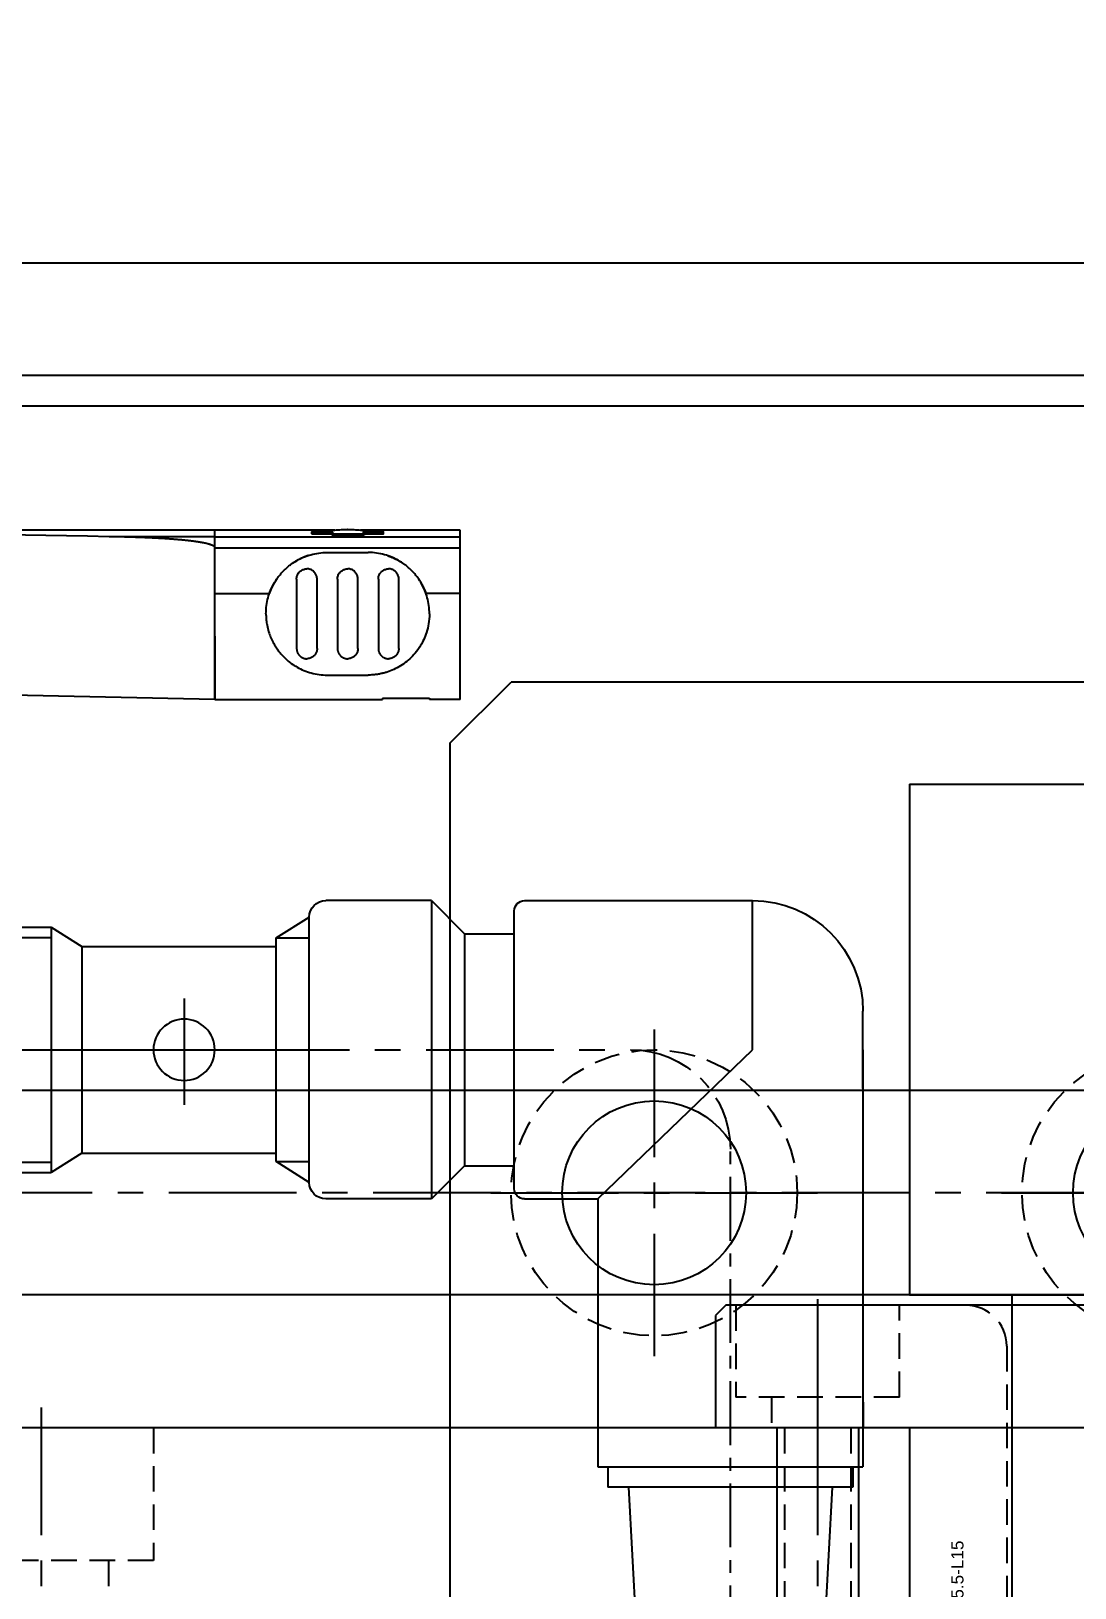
# Model space of a CAD drawing. Header units: inches. Extents: x 0 to 77285, y -118 to 40065.
# Drawn here: x 26081.5 to 26132.6, y 2639.5 to 2715.7 of the extents above; entities that cross this region are included whole.
import ezdxf

# ---------------------------------------------------------------- set-up
doc = ezdxf.new("R2010")
doc.units = ezdxf.units.IN
doc.header["$LTSCALE"] = 5
doc.header["$MEASUREMENT"] = 0
for name, pattern in [('C3', [14.5, 12, -1, 0.5, -1]), ('CENTER', [2, 1.25, -0.25, 0.25, -0.25]), ('HIDDEN', [0.375, 0.25, -0.125])]:
    doc.linetypes.add(name, pattern=pattern)
for name, color, linetype in [('11', 1, 'CENTER'), ('22', 2, 'HIDDEN'), ('44', 4, 'Continuous'), ('55', 5, 'Continuous'), ('77', 40, 'HIDDEN'), ('99', 181, 'Continuous'), ('A', 8, 'Continuous'), ('B', 123, 'Continuous'), ('BOM-T', 4, 'Continuous'), ('T', 3, 'Continuous'), ('Y', 60, 'Continuous')]:
    doc.layers.add(name, color=color, linetype=linetype)
doc.styles.add('SCI', font='')
doc.styles.get("Standard").update_dxf_attribs({"font": 'arial.ttf'})
doc.styles.get('SCI').set_extended_font_data('Gulim')
doc.dimstyles.new('SCH', dxfattribs={"dimtxt": 2.5, "dimasz": 2, "dimexe": 1.25, "dimexo": 0.625, "dimtad": 1, "dimdec": 8, "dimtxsty": 'SCI', "dimcen": 2.5, "dimclrd": 4, "dimclre": 4, "dimclrt": 7, "dimadec": 8, "dimazin": 2, "dimtfac": 1, "dimtdec": 8, "dimtmove": 0, "dimatfit": 3, "dimfxl": 1, "dimarcsym": 0})

# ---------------------------------------------------------------- blocks, each defined once
blk = doc.blocks.new('A$Ce3b21f13')
for p, q in [((2390, -1.5), (60, -1.5)), ((2390, -8.5), (60, -8.5)), ((2390, -42), (60, -42)), ((2390, -52), (60, -52))]:
    blk.add_line(p, q)
at = {"layer": '11'}
blk.add_line((2390, -47), (60, -47), dxfattribs=at)
at = {"layer": 'B'}
blk.add_line((2390, -7), (60, -7), dxfattribs=at)
blk = doc.blocks.new('ABC-20231201.102348')
for p, q in [((-52.656, 7.3), (-63.81, 7.3)), ((-63.81, 0), (-63.81, 7.3)), ((-48.1, 7.3), (-49.722, 5.678)), ((-48.1, 7.3), (-42.933, 7.3)), ((-48.1, 7.3), (-48.1, -7.3)), ((-52.156, -6.8), (-52.156, 6.8)), ((-42.122, -6.489), (-42.122, 6.489)), ((-40.5, 5.475), (-42.122, 6.489)), ((-49.722, 5.678), (-52.156, 5.678)), ((-49.722, 5.678), (-49.722, -5.678)), ((-40.5, 5.475), (-42.122, 5.475)), ((-40.5, -5.475), (-40.5, 5.475)), ((-29.5, 6), (-31, 5.062)), ((-0.5, 6), (-29.5, 6)), ((-29.5, 6), (-29.5, -6)), ((0, 5.5), (-29.5, 5.5)), ((-31, 5.062), (-40.5, 5.062)), ((-40.5, -5.062), (-40.5, 5.062)), ((-40.5, -4.948), (-40.5, 4.948)), ((-40.5, -4.575), (-40.5, 4.575)), ((-31, 5.062), (-31, -5.062)), ((-31, 4.575), (-31, -4.575)), ((-36, 2.509), (-36, -2.695)), ((-69.217, -1.893), (-69.217, 1.893)), ((-69.217, 0), (-69.217, -20.411)), ((-56.239, -7.3), (-63.81, 0)), ((-31, -5.062), (-40.5, -5.062)), ((-31, -5.062), (-29.5, -6)), ((-49.722, -5.678), (-52.156, -5.678)), ((-49.722, -5.678), (-48.1, -7.3)), ((-42.122, -6.489), (-40.5, -5.475)), ((-40.5, -5.475), (-42.122, -5.475)), ((0, -5.5), (-29.5, -5.5)), ((-0.5, -6), (-29.5, -6)), ((-56.239, -7.3), (-56.239, -20.411)), ((-52.656, -7.3), (-56.239, -7.3)), ((-48.1, -7.3), (-42.933, -7.3)), ((-56.239, -20.411), (-69.217, -20.411)), ((-68.717, -20.411), (-68.717, -21.411)), ((-56.739, -20.411), (-56.739, -21.411)), ((-68.717, -21.411), (-56.739, -21.411)), ((-67.717, -21.411), (-67.242, -30.011)), ((-57.739, -21.411), (-58.215, -30.011))]:
    blk.add_line(p, q)
blk.add_circle((-36, 0), 1.5)
for centre, radius, start, end in [((-63.81, 1.893), 5.407, 90, 180), ((-52.656, 6.8), 0.5, 0, 90), ((-42.933, 6.489), 0.811, 0, 90), ((-52.656, -6.8), 0.5, 270, 0), ((-42.933, -6.489), 0.811, 270, 0)]:
    blk.add_arc(centre, radius, start, end)
at = {"layer": '11'}
blk.add_line((2.162, 0), (-57.861, 0), dxfattribs=at)
at = {"layer": '11', "ltscale": 0.5}
blk.add_line((-62.728, -49.349), (-62.728, -4.867), dxfattribs=at)
blk.add_arc((-57.861, -4.867), 4.867, 90, 180, dxfattribs=at)
blk = doc.blocks.new('ABC-20240304.163016')
at = {"layer": '11', "linetype": 'C3'}
blk.add_line((-34.516, 52, 0.004), (-79.9, 52, 0.004), dxfattribs=at)
blk = doc.blocks.new('A$C020d22f2')
at = {"layer": 'A', "linetype": 'Continuous', "xscale": -1}
for name, p in [('ABC-20240304.163016', (-10, 15, -0.004)), ('ABC-20231201.102348', (26, 67, -2129.453))]:
    blk.add_blockref(name, p, dxfattribs=at)
blk = doc.blocks.new('A$C76fe3149')
for p, q in [((-85.504, -4.361), (-85.504, 3.939)), ((-81.654, 3.839), (-81.654, 3.738)), ((-81.654, 3.839), (-80.854, 3.839)), ((-80.854, 3.839), (-80.854, 3.738)), ((-80.754, 3.825), (-80.754, 3.652)), ((-79.254, 3.825), (-79.254, 3.652)), ((-79.154, 3.839), (-79.154, 3.738)), ((-79.154, 3.839), (-78.354, 3.839)), ((-78.354, 3.839), (-78.354, 3.738)), ((-73.504, 0.839), (-73.504, 3.942)), ((-52.004, 3.942), (-73.504, 3.942)), ((-73.504, 3.609), (-85.504, 3.609)), ((-73.504, 3.064), (-85.504, 3.064)), ((-80.654, 3.737), (-80.654, 3.636)), ((-80.654, 3.737), (-79.354, 3.737)), ((-79.354, 3.737), (-79.354, 3.636)), ((-73.504, 3.612), (-68.336, 3.612)), ((-82.295, 2.547), (-82.296, 2.547)), ((-79.004, 2.839), (-81.004, 2.839)), ((-77.712, 2.547), (-77.713, 2.547)), ((-82.504, -1.861), (-82.504, 1.539)), ((-81.504, 1.539), (-81.504, -1.861)), ((-80.504, -1.861), (-80.504, 1.539)), ((-79.504, 1.539), (-79.504, -1.861)), ((-78.504, -1.861), (-78.504, 1.539)), ((-77.504, 1.539), (-77.504, -1.861)), ((-85.504, 0.839), (-83.833, 0.839)), ((-83.833, 0.839), (-83.833, 0.839)), ((-73.504, 0.839), (-76.176, 0.839)), ((-76.176, 0.839), (-76.176, 0.839)), ((-73.504, -4.361), (-73.504, 0.839)), ((-73.504, -1.262), (-73.504, -4.361)), ((-79.004, -3.161), (-81.004, -3.161)), ((-85.504, -4.361), (-84.004, -4.361)), ((-84.004, -4.293), (-84.004, -4.361)), ((-81.704, -4.293), (-81.704, -4.361)), ((-73.504, -4.361), (-81.704, -4.361)), ((-73.504, -4.361), (-52.004, -3.898))]:
    blk.add_line(p, q)
for points in [[(-85.504, 3.939), (-85.26, 3.939), (-85.017, 3.939), (-84.773, 3.939), (-84.529, 3.939), (-84.285, 3.939), (-84.041, 3.939), (-83.798, 3.939), (-83.554, 3.939), (-83.31, 3.939), (-83.066, 3.939), (-82.823, 3.939), (-82.579, 3.939), (-82.335, 3.939), (-82.091, 3.939), (-81.848, 3.939), (-81.604, 3.939), (-81.36, 3.939), (-81.116, 3.939), (-80.872, 3.939), (-80.629, 3.939)], [(-81.71, 3.862), (-81.713, 3.861), (-81.716, 3.861), (-81.719, 3.861), (-81.722, 3.86), (-81.725, 3.86), (-81.728, 3.86), (-81.731, 3.859), (-81.734, 3.859), (-81.737, 3.858), (-81.74, 3.858), (-81.742, 3.857), (-81.745, 3.857), (-81.747, 3.856), (-81.749, 3.855), (-81.75, 3.855), (-81.752, 3.854), (-81.753, 3.854), (-81.754, 3.853), (-81.754, 3.852), (-81.754, 3.851)], [(-81.75, 3.848), (-81.75, 3.848), (-81.751, 3.848), (-81.751, 3.848), (-81.751, 3.848), (-81.752, 3.849), (-81.752, 3.849), (-81.752, 3.849), (-81.753, 3.849), (-81.753, 3.849), (-81.753, 3.85), (-81.753, 3.85), (-81.754, 3.85), (-81.754, 3.85), (-81.754, 3.85), (-81.754, 3.85), (-81.754, 3.851), (-81.754, 3.851), (-81.754, 3.851), (-81.754, 3.851), (-81.754, 3.851)], [(-81.754, 3.751), (-81.754, 3.756), (-81.754, 3.761), (-81.754, 3.766), (-81.754, 3.771), (-81.754, 3.776), (-81.754, 3.781), (-81.754, 3.786), (-81.754, 3.791), (-81.754, 3.796), (-81.754, 3.801), (-81.754, 3.806), (-81.754, 3.811), (-81.754, 3.816), (-81.754, 3.821), (-81.754, 3.826), (-81.754, 3.831), (-81.754, 3.836), (-81.754, 3.841), (-81.754, 3.846), (-81.754, 3.851)], [(-81.75, 3.848), (-81.748, 3.847), (-81.746, 3.846), (-81.743, 3.846), (-81.74, 3.845), (-81.737, 3.844), (-81.733, 3.844), (-81.729, 3.843), (-81.725, 3.842), (-81.72, 3.842), (-81.715, 3.841), (-81.71, 3.841), (-81.705, 3.84), (-81.699, 3.84), (-81.693, 3.84), (-81.687, 3.839), (-81.681, 3.839), (-81.675, 3.839), (-81.668, 3.839), (-81.661, 3.839), (-81.654, 3.839)], [(-80.06, 3.97), (-80.142, 3.966), (-80.225, 3.962), (-80.308, 3.957), (-80.39, 3.953), (-80.473, 3.948), (-80.555, 3.943), (-80.638, 3.938), (-80.72, 3.933), (-80.803, 3.928), (-80.886, 3.922), (-80.968, 3.917), (-81.051, 3.911), (-81.133, 3.905), (-81.215, 3.9), (-81.298, 3.894), (-81.38, 3.887), (-81.463, 3.881), (-81.545, 3.875), (-81.627, 3.868), (-81.71, 3.862)], [(-80.854, 3.839), (-80.846, 3.839), (-80.838, 3.838), (-80.83, 3.838), (-80.822, 3.838), (-80.815, 3.838), (-80.808, 3.837), (-80.801, 3.837), (-80.795, 3.836), (-80.789, 3.835), (-80.783, 3.835), (-80.778, 3.834), (-80.773, 3.833), (-80.769, 3.832), (-80.765, 3.831), (-80.762, 3.831), (-80.759, 3.83), (-80.757, 3.829), (-80.755, 3.828), (-80.754, 3.827), (-80.754, 3.825)], [(-79.949, 3.97), (-79.953, 3.97), (-79.958, 3.971), (-79.964, 3.971), (-79.969, 3.971), (-79.975, 3.971), (-79.98, 3.971), (-79.986, 3.971), (-79.992, 3.971), (-79.998, 3.971), (-80.004, 3.972), (-80.01, 3.971), (-80.016, 3.971), (-80.022, 3.971), (-80.028, 3.971), (-80.034, 3.971), (-80.039, 3.971), (-80.045, 3.971), (-80.05, 3.971), (-80.055, 3.97), (-80.06, 3.97)], [(-78.299, 3.862), (-78.381, 3.868), (-78.463, 3.875), (-78.546, 3.881), (-78.628, 3.887), (-78.71, 3.894), (-78.793, 3.9), (-78.875, 3.905), (-78.958, 3.911), (-79.04, 3.917), (-79.123, 3.922), (-79.205, 3.928), (-79.288, 3.933), (-79.37, 3.938), (-79.453, 3.943), (-79.535, 3.948), (-79.618, 3.953), (-79.701, 3.957), (-79.783, 3.962), (-79.866, 3.966), (-79.949, 3.97)], [(-79.379, 3.939), (-79.086, 3.939), (-78.792, 3.939), (-78.498, 3.939), (-78.204, 3.939), (-77.911, 3.939), (-77.617, 3.939), (-77.323, 3.939), (-77.029, 3.939), (-76.736, 3.939), (-76.442, 3.939), (-76.148, 3.939), (-75.854, 3.939), (-75.56, 3.939), (-75.267, 3.939), (-74.973, 3.939), (-74.679, 3.939), (-74.385, 3.939), (-74.092, 3.939), (-73.798, 3.939), (-73.504, 3.939)], [(-79.254, 3.825), (-79.254, 3.827), (-79.253, 3.828), (-79.251, 3.829), (-79.249, 3.83), (-79.246, 3.831), (-79.243, 3.832), (-79.239, 3.832), (-79.235, 3.833), (-79.23, 3.834), (-79.225, 3.835), (-79.219, 3.836), (-79.213, 3.836), (-79.206, 3.837), (-79.2, 3.837), (-79.193, 3.838), (-79.185, 3.838), (-79.178, 3.838), (-79.17, 3.838), (-79.162, 3.839), (-79.154, 3.839)], [(-78.354, 3.839), (-78.347, 3.839), (-78.34, 3.839), (-78.334, 3.839), (-78.327, 3.839), (-78.321, 3.839), (-78.315, 3.84), (-78.309, 3.84), (-78.304, 3.84), (-78.298, 3.841), (-78.293, 3.841), (-78.288, 3.842), (-78.284, 3.842), (-78.279, 3.843), (-78.275, 3.844), (-78.272, 3.844), (-78.268, 3.845), (-78.265, 3.846), (-78.263, 3.846), (-78.26, 3.847), (-78.258, 3.848)], [(-78.299, 3.862), (-78.296, 3.861), (-78.292, 3.861), (-78.289, 3.861), (-78.286, 3.86), (-78.283, 3.86), (-78.28, 3.86), (-78.277, 3.859), (-78.274, 3.859), (-78.271, 3.858), (-78.269, 3.858), (-78.266, 3.857), (-78.264, 3.857), (-78.262, 3.856), (-78.26, 3.855), (-78.258, 3.855), (-78.257, 3.854), (-78.255, 3.854), (-78.255, 3.853), (-78.254, 3.852), (-78.254, 3.851)], [(-78.258, 3.848), (-78.258, 3.848), (-78.258, 3.848), (-78.257, 3.848), (-78.257, 3.848), (-78.256, 3.849), (-78.256, 3.849), (-78.256, 3.849), (-78.256, 3.849), (-78.255, 3.849), (-78.255, 3.85), (-78.255, 3.85), (-78.255, 3.85), (-78.254, 3.85), (-78.254, 3.85), (-78.254, 3.85), (-78.254, 3.851), (-78.254, 3.851), (-78.254, 3.851), (-78.254, 3.851), (-78.254, 3.851)], [(-78.254, 3.751), (-78.254, 3.756), (-78.254, 3.761), (-78.254, 3.766), (-78.254, 3.771), (-78.254, 3.776), (-78.254, 3.781), (-78.254, 3.786), (-78.254, 3.791), (-78.254, 3.796), (-78.254, 3.801), (-78.254, 3.806), (-78.254, 3.811), (-78.254, 3.816), (-78.254, 3.821), (-78.254, 3.826), (-78.254, 3.831), (-78.254, 3.836), (-78.254, 3.841), (-78.254, 3.846), (-78.254, 3.851)], [(-68.336, 3.612), (-67.278, 3.63), (-66.243, 3.647), (-65.23, 3.663), (-64.241, 3.68), (-63.275, 3.696), (-62.334, 3.711), (-61.418, 3.726), (-60.527, 3.741), (-59.662, 3.755), (-58.823, 3.768), (-58.011, 3.781), (-57.227, 3.794), (-56.47, 3.806), (-55.743, 3.818), (-55.044, 3.829), (-54.375, 3.84), (-53.736, 3.85), (-53.127, 3.86), (-52.55, 3.869), (-52.004, 3.878)], [(-81.75, 3.747), (-81.75, 3.748), (-81.751, 3.748), (-81.751, 3.748), (-81.751, 3.748), (-81.752, 3.748), (-81.752, 3.748), (-81.752, 3.748), (-81.752, 3.749), (-81.753, 3.749), (-81.753, 3.749), (-81.753, 3.749), (-81.753, 3.749), (-81.753, 3.749), (-81.754, 3.75), (-81.754, 3.75), (-81.754, 3.75), (-81.754, 3.75), (-81.754, 3.75), (-81.754, 3.75), (-81.754, 3.751), (-81.754, 3.751), (-81.754, 3.751), (-81.754, 3.751), (-81.754, 3.751), (-81.754, 3.751), (-81.754, 3.751), (-81.754, 3.751), (-81.754, 3.751), (-81.754, 3.751), (-81.754, 3.751), (-81.754, 3.751), (-81.754, 3.751), (-81.754, 3.751), (-81.754, 3.751), (-81.754, 3.751), (-81.754, 3.751), (-81.754, 3.751), (-81.754, 3.751), (-81.754, 3.751), (-81.754, 3.751)], [(-81.75, 3.747), (-81.749, 3.747), (-81.748, 3.747), (-81.747, 3.746), (-81.746, 3.746), (-81.745, 3.746), (-81.744, 3.745), (-81.743, 3.745), (-81.741, 3.745), (-81.74, 3.745), (-81.739, 3.744), (-81.737, 3.744), (-81.736, 3.744), (-81.734, 3.743), (-81.732, 3.743), (-81.731, 3.743), (-81.729, 3.743), (-81.727, 3.742), (-81.725, 3.742), (-81.723, 3.742), (-81.721, 3.742), (-81.72, 3.741), (-81.718, 3.741), (-81.716, 3.741), (-81.714, 3.741), (-81.712, 3.741), (-81.71, 3.74), (-81.708, 3.74), (-81.706, 3.74), (-81.704, 3.74), (-81.702, 3.74), (-81.7, 3.74), (-81.698, 3.74), (-81.696, 3.739), (-81.694, 3.739), (-81.691, 3.739), (-81.689, 3.739), (-81.687, 3.739), (-81.685, 3.739), (-81.682, 3.739), (-81.68, 3.739), (-81.679, 3.739), (-81.678, 3.739), (-81.676, 3.739), (-81.675, 3.738), (-81.674, 3.738), (-81.672, 3.738), (-81.671, 3.738), (-81.67, 3.738), (-81.669, 3.738), (-81.667, 3.738), (-81.666, 3.738), (-81.665, 3.738), (-81.663, 3.738), (-81.662, 3.738), (-81.661, 3.738), (-81.659, 3.738), (-81.658, 3.738), (-81.657, 3.738), (-81.655, 3.738), (-81.654, 3.738)], [(-81.654, 3.738), (-81.614, 3.738), (-81.574, 3.738), (-81.534, 3.738), (-81.494, 3.738), (-81.454, 3.738), (-81.414, 3.738), (-81.374, 3.738), (-81.334, 3.738), (-81.294, 3.738), (-81.254, 3.738), (-81.214, 3.738), (-81.174, 3.738), (-81.134, 3.738), (-81.094, 3.738), (-81.054, 3.738), (-81.014, 3.738), (-80.974, 3.738), (-80.934, 3.738), (-80.894, 3.738), (-80.854, 3.738)], [(-80.754, 3.725), (-80.754, 3.725), (-80.754, 3.726), (-80.754, 3.726), (-80.755, 3.726), (-80.755, 3.727), (-80.756, 3.727), (-80.756, 3.728), (-80.757, 3.728), (-80.757, 3.728), (-80.758, 3.729), (-80.759, 3.729), (-80.76, 3.729), (-80.76, 3.73), (-80.761, 3.73), (-80.762, 3.73), (-80.764, 3.731), (-80.765, 3.731), (-80.766, 3.731), (-80.767, 3.732), (-80.769, 3.732), (-80.77, 3.732), (-80.771, 3.732), (-80.773, 3.733), (-80.774, 3.733), (-80.776, 3.733), (-80.777, 3.733), (-80.779, 3.734), (-80.78, 3.734), (-80.782, 3.734), (-80.784, 3.734), (-80.785, 3.735), (-80.787, 3.735), (-80.789, 3.735), (-80.791, 3.735), (-80.793, 3.735), (-80.794, 3.736), (-80.796, 3.736), (-80.798, 3.736), (-80.8, 3.736), (-80.802, 3.736), (-80.805, 3.737), (-80.807, 3.737), (-80.809, 3.737), (-80.812, 3.737), (-80.814, 3.737), (-80.817, 3.737), (-80.819, 3.737), (-80.822, 3.738), (-80.825, 3.738), (-80.827, 3.738), (-80.83, 3.738), (-80.833, 3.738), (-80.835, 3.738), (-80.838, 3.738), (-80.841, 3.738), (-80.843, 3.738), (-80.846, 3.738), (-80.849, 3.738), (-80.851, 3.738), (-80.854, 3.738)], [(-80.754, 3.753), (-80.754, 3.752), (-80.753, 3.751), (-80.751, 3.749), (-80.749, 3.748), (-80.746, 3.747), (-80.743, 3.746), (-80.739, 3.745), (-80.735, 3.744), (-80.73, 3.743), (-80.725, 3.742), (-80.719, 3.741), (-80.713, 3.74), (-80.707, 3.74), (-80.7, 3.739), (-80.693, 3.739), (-80.686, 3.738), (-80.678, 3.738), (-80.671, 3.738), (-80.662, 3.737), (-80.654, 3.737)], [(-80.754, 3.652), (-80.754, 3.652), (-80.754, 3.651), (-80.754, 3.651), (-80.754, 3.65), (-80.753, 3.65), (-80.753, 3.65), (-80.752, 3.649), (-80.752, 3.649), (-80.751, 3.648), (-80.75, 3.648), (-80.75, 3.648), (-80.749, 3.647), (-80.748, 3.647), (-80.747, 3.646), (-80.746, 3.646), (-80.745, 3.646), (-80.744, 3.645), (-80.743, 3.645), (-80.741, 3.644), (-80.74, 3.644), (-80.739, 3.644), (-80.737, 3.643), (-80.736, 3.643), (-80.735, 3.643), (-80.733, 3.642), (-80.732, 3.642), (-80.73, 3.642), (-80.729, 3.642), (-80.727, 3.641), (-80.725, 3.641), (-80.724, 3.641), (-80.722, 3.64), (-80.72, 3.64), (-80.718, 3.64), (-80.716, 3.64), (-80.714, 3.64), (-80.713, 3.639), (-80.711, 3.639), (-80.709, 3.639), (-80.707, 3.639), (-80.704, 3.638), (-80.702, 3.638), (-80.699, 3.638), (-80.697, 3.638), (-80.694, 3.638), (-80.692, 3.637), (-80.689, 3.637), (-80.687, 3.637), (-80.684, 3.637), (-80.681, 3.637), (-80.679, 3.637), (-80.676, 3.637), (-80.673, 3.637), (-80.671, 3.636), (-80.668, 3.636), (-80.665, 3.636), (-80.662, 3.636), (-80.66, 3.636), (-80.657, 3.636), (-80.654, 3.636)], [(-80.654, 3.636), (-80.589, 3.636), (-80.524, 3.636), (-80.459, 3.636), (-80.394, 3.636), (-80.329, 3.636), (-80.264, 3.636), (-80.199, 3.636), (-80.134, 3.636), (-80.069, 3.636), (-80.004, 3.636), (-79.939, 3.636), (-79.874, 3.636), (-79.809, 3.636), (-79.744, 3.636), (-79.679, 3.636), (-79.614, 3.636), (-79.549, 3.636), (-79.484, 3.636), (-79.419, 3.636), (-79.354, 3.636)], [(-79.354, 3.737), (-79.346, 3.737), (-79.338, 3.738), (-79.33, 3.738), (-79.323, 3.738), (-79.316, 3.739), (-79.309, 3.739), (-79.302, 3.74), (-79.295, 3.74), (-79.289, 3.741), (-79.284, 3.742), (-79.278, 3.743), (-79.274, 3.744), (-79.269, 3.745), (-79.265, 3.746), (-79.262, 3.747), (-79.259, 3.748), (-79.257, 3.749), (-79.255, 3.751), (-79.254, 3.752), (-79.254, 3.753)], [(-79.354, 3.636), (-79.351, 3.636), (-79.349, 3.636), (-79.346, 3.636), (-79.343, 3.636), (-79.341, 3.636), (-79.338, 3.636), (-79.335, 3.637), (-79.333, 3.637), (-79.33, 3.637), (-79.327, 3.637), (-79.325, 3.637), (-79.322, 3.637), (-79.319, 3.637), (-79.317, 3.637), (-79.314, 3.638), (-79.312, 3.638), (-79.309, 3.638), (-79.307, 3.638), (-79.305, 3.638), (-79.302, 3.639), (-79.3, 3.639), (-79.298, 3.639), (-79.296, 3.639), (-79.294, 3.639), (-79.293, 3.64), (-79.291, 3.64), (-79.289, 3.64), (-79.287, 3.64), (-79.285, 3.641), (-79.284, 3.641), (-79.282, 3.641), (-79.28, 3.641), (-79.279, 3.642), (-79.277, 3.642), (-79.276, 3.642), (-79.274, 3.643), (-79.273, 3.643), (-79.271, 3.643), (-79.27, 3.644), (-79.269, 3.644), (-79.267, 3.644), (-79.266, 3.645), (-79.265, 3.645), (-79.264, 3.645), (-79.263, 3.646), (-79.261, 3.646), (-79.26, 3.647), (-79.26, 3.647), (-79.259, 3.647), (-79.258, 3.648), (-79.257, 3.648), (-79.257, 3.649), (-79.256, 3.649), (-79.256, 3.65), (-79.255, 3.65), (-79.255, 3.65), (-79.254, 3.651), (-79.254, 3.651), (-79.254, 3.652), (-79.254, 3.652)], [(-79.254, 3.725), (-79.254, 3.725), (-79.254, 3.726), (-79.254, 3.726), (-79.254, 3.726), (-79.253, 3.727), (-79.253, 3.727), (-79.252, 3.728), (-79.252, 3.728), (-79.251, 3.728), (-79.25, 3.729), (-79.25, 3.729), (-79.249, 3.729), (-79.248, 3.73), (-79.247, 3.73), (-79.246, 3.73), (-79.245, 3.731), (-79.244, 3.731), (-79.242, 3.731), (-79.241, 3.732), (-79.24, 3.732), (-79.239, 3.732), (-79.237, 3.732), (-79.236, 3.733), (-79.235, 3.733), (-79.233, 3.733), (-79.232, 3.733), (-79.23, 3.734), (-79.228, 3.734), (-79.227, 3.734), (-79.225, 3.734), (-79.223, 3.735), (-79.222, 3.735), (-79.22, 3.735), (-79.218, 3.735), (-79.216, 3.735), (-79.214, 3.736), (-79.212, 3.736), (-79.21, 3.736), (-79.208, 3.736), (-79.206, 3.736), (-79.204, 3.737), (-79.202, 3.737), (-79.199, 3.737), (-79.197, 3.737), (-79.194, 3.737), (-79.192, 3.737), (-79.189, 3.737), (-79.187, 3.738), (-79.184, 3.738), (-79.181, 3.738), (-79.179, 3.738), (-79.176, 3.738), (-79.173, 3.738), (-79.17, 3.738), (-79.168, 3.738), (-79.165, 3.738), (-79.162, 3.738), (-79.16, 3.738), (-79.157, 3.738), (-79.154, 3.738)], [(-79.154, 3.738), (-79.114, 3.738), (-79.074, 3.738), (-79.034, 3.738), (-78.994, 3.738), (-78.954, 3.738), (-78.914, 3.738), (-78.874, 3.738), (-78.834, 3.738), (-78.794, 3.738), (-78.754, 3.738), (-78.714, 3.738), (-78.674, 3.738), (-78.634, 3.738), (-78.594, 3.738), (-78.554, 3.738), (-78.514, 3.738), (-78.474, 3.738), (-78.434, 3.738), (-78.394, 3.738), (-78.354, 3.738)], [(-78.354, 3.738), (-78.351, 3.738), (-78.349, 3.738), (-78.346, 3.738), (-78.343, 3.738), (-78.341, 3.738), (-78.338, 3.738), (-78.335, 3.738), (-78.333, 3.739), (-78.33, 3.739), (-78.327, 3.739), (-78.325, 3.739), (-78.322, 3.739), (-78.32, 3.739), (-78.317, 3.739), (-78.315, 3.739), (-78.312, 3.739), (-78.31, 3.74), (-78.307, 3.74), (-78.305, 3.74), (-78.303, 3.74), (-78.301, 3.74), (-78.299, 3.74), (-78.297, 3.741), (-78.295, 3.741), (-78.293, 3.741), (-78.291, 3.741), (-78.289, 3.741), (-78.287, 3.742), (-78.286, 3.742), (-78.284, 3.742), (-78.282, 3.742), (-78.281, 3.742), (-78.279, 3.743), (-78.278, 3.743), (-78.276, 3.743), (-78.275, 3.743), (-78.273, 3.744), (-78.272, 3.744), (-78.27, 3.744), (-78.269, 3.744), (-78.268, 3.745), (-78.268, 3.745), (-78.267, 3.745), (-78.267, 3.745), (-78.266, 3.745), (-78.265, 3.745), (-78.265, 3.745), (-78.264, 3.746), (-78.264, 3.746), (-78.263, 3.746), (-78.262, 3.746), (-78.262, 3.746), (-78.261, 3.746), (-78.261, 3.746), (-78.261, 3.747), (-78.26, 3.747), (-78.26, 3.747), (-78.259, 3.747), (-78.259, 3.747), (-78.258, 3.747)], [(-78.258, 3.747), (-78.258, 3.748), (-78.258, 3.748), (-78.257, 3.748), (-78.257, 3.748), (-78.257, 3.748), (-78.256, 3.748), (-78.256, 3.749), (-78.256, 3.749), (-78.255, 3.749), (-78.255, 3.749), (-78.255, 3.749), (-78.255, 3.75), (-78.255, 3.75), (-78.255, 3.75), (-78.254, 3.75), (-78.254, 3.75), (-78.254, 3.751), (-78.254, 3.751), (-78.254, 3.751), (-78.254, 3.751)], [(-73.504, 3.108), (-73.501, 3.111), (-73.499, 3.114), (-73.496, 3.117), (-73.493, 3.12), (-73.49, 3.123), (-73.486, 3.125), (-73.483, 3.128), (-73.48, 3.131), (-73.477, 3.133), (-73.473, 3.136), (-73.47, 3.138), (-73.466, 3.14), (-73.463, 3.143), (-73.46, 3.145), (-73.456, 3.147), (-73.452, 3.15), (-73.449, 3.152), (-73.445, 3.154), (-73.442, 3.156), (-73.438, 3.158), (-73.434, 3.16), (-73.43, 3.162), (-73.426, 3.164), (-73.423, 3.166), (-73.419, 3.168), (-73.415, 3.17), (-73.411, 3.172), (-73.407, 3.174), (-73.403, 3.176), (-73.399, 3.178), (-73.395, 3.18), (-73.391, 3.182), (-73.387, 3.184), (-73.383, 3.185), (-73.379, 3.187), (-73.375, 3.189), (-73.37, 3.191), (-73.366, 3.192), (-73.362, 3.194), (-73.358, 3.196), (-73.354, 3.197), (-73.35, 3.199), (-73.346, 3.2), (-73.342, 3.202), (-73.338, 3.204), (-73.334, 3.205), (-73.329, 3.207), (-73.325, 3.208), (-73.321, 3.21), (-73.317, 3.211), (-73.313, 3.213), (-73.309, 3.214), (-73.305, 3.216), (-73.3, 3.217), (-73.296, 3.218), (-73.292, 3.22), (-73.288, 3.221), (-73.284, 3.223), (-73.28, 3.224), (-73.275, 3.225), (-73.271, 3.227), (-73.267, 3.228), (-73.263, 3.229), (-73.259, 3.231), (-73.255, 3.232), (-73.251, 3.233), (-73.247, 3.234), (-73.242, 3.236), (-73.238, 3.237), (-73.234, 3.238), (-73.23, 3.239), (-73.226, 3.241), (-73.222, 3.242), (-73.217, 3.243), (-73.213, 3.244), (-73.209, 3.245), (-73.205, 3.247), (-73.201, 3.248), (-73.197, 3.249), (-73.192, 3.25), (-73.171, 3.256), (-73.15, 3.261), (-73.129, 3.267), (-73.107, 3.272), (-73.086, 3.277), (-73.065, 3.282), (-73.043, 3.287), (-73.021, 3.292), (-73, 3.296), (-72.978, 3.301), (-72.957, 3.305), (-72.935, 3.309), (-72.913, 3.314), (-72.892, 3.318), (-72.87, 3.322), (-72.848, 3.326), (-72.826, 3.329), (-72.804, 3.333), (-72.783, 3.337), (-72.761, 3.341), (-72.739, 3.344), (-72.717, 3.348), (-72.695, 3.351), (-72.673, 3.355), (-72.651, 3.358), (-72.629, 3.361), (-72.607, 3.364), (-72.585, 3.368), (-72.563, 3.371), (-72.541, 3.374), (-72.519, 3.377), (-72.497, 3.38), (-72.475, 3.383), (-72.453, 3.386), (-72.43, 3.389), (-72.408, 3.392), (-72.386, 3.394), (-72.364, 3.397), (-72.342, 3.4), (-72.32, 3.403), (-72.298, 3.405), (-72.276, 3.408), (-72.253, 3.41), (-72.231, 3.413), (-72.209, 3.415), (-72.187, 3.418), (-72.165, 3.42), (-72.142, 3.423), (-72.12, 3.425), (-72.098, 3.428), (-72.076, 3.43), (-72.054, 3.432), (-72.031, 3.434), (-72.009, 3.437), (-71.987, 3.439), (-71.965, 3.441), (-71.943, 3.443), (-71.92, 3.445), (-71.898, 3.447), (-71.876, 3.45), (-71.854, 3.452), (-71.831, 3.454), (-71.809, 3.456), (-71.787, 3.458), (-71.765, 3.46), (-71.742, 3.462), (-71.72, 3.464), (-71.698, 3.466), (-71.675, 3.467), (-71.653, 3.469), (-71.631, 3.471), (-71.609, 3.473), (-71.586, 3.475), (-71.564, 3.477), (-71.542, 3.478), (-71.519, 3.48), (-71.497, 3.482), (-71.475, 3.484), (-71.452, 3.485), (-71.43, 3.487), (-71.386, 3.49), (-71.341, 3.494), (-71.296, 3.497), (-71.252, 3.5), (-71.207, 3.503), (-71.162, 3.506), (-71.118, 3.509), (-71.073, 3.512), (-71.028, 3.515), (-70.984, 3.517), (-70.939, 3.52), (-70.894, 3.523), (-70.85, 3.525), (-70.805, 3.528), (-70.76, 3.531), (-70.715, 3.533), (-70.671, 3.535), (-70.626, 3.538), (-70.581, 3.54), (-70.537, 3.542), (-70.492, 3.545), (-70.447, 3.547), (-70.402, 3.549), (-70.358, 3.551), (-70.313, 3.553), (-70.268, 3.555), (-70.223, 3.557), (-70.178, 3.559), (-70.134, 3.561), (-70.089, 3.563), (-70.044, 3.565), (-69.999, 3.567), (-69.955, 3.568), (-69.91, 3.57), (-69.865, 3.572), (-69.82, 3.574), (-69.775, 3.575), (-69.73, 3.577), (-69.686, 3.578), (-69.641, 3.58), (-69.596, 3.581), (-69.551, 3.583), (-69.506, 3.584), (-69.462, 3.586), (-69.417, 3.587), (-69.372, 3.588), (-69.327, 3.59), (-69.282, 3.591), (-69.237, 3.592), (-69.193, 3.594), (-69.148, 3.595), (-69.103, 3.596), (-69.058, 3.597), (-69.013, 3.598), (-68.968, 3.599), (-68.923, 3.6), (-68.879, 3.601), (-68.834, 3.602), (-68.789, 3.603), (-68.744, 3.604), (-68.724, 3.605), (-68.703, 3.605), (-68.683, 3.606), (-68.662, 3.606), (-68.642, 3.607), (-68.622, 3.607), (-68.601, 3.607), (-68.581, 3.608), (-68.56, 3.608), (-68.54, 3.609), (-68.52, 3.609), (-68.499, 3.609), (-68.479, 3.61), (-68.458, 3.61), (-68.438, 3.61), (-68.418, 3.611), (-68.397, 3.611), (-68.377, 3.611), (-68.356, 3.612), (-68.336, 3.612)], [(-84.004, -0.161), (-84.002, -0.058), (-83.997, 0.044), (-83.989, 0.144), (-83.977, 0.243), (-83.962, 0.341), (-83.944, 0.437), (-83.923, 0.532), (-83.899, 0.625), (-83.873, 0.717), (-83.844, 0.806), (-83.812, 0.894), (-83.778, 0.981), (-83.742, 1.065), (-83.703, 1.148), (-83.663, 1.229), (-83.62, 1.307), (-83.575, 1.384), (-83.529, 1.459), (-83.481, 1.532), (-83.431, 1.602), (-83.403, 1.64), (-83.374, 1.678), (-83.345, 1.716), (-83.315, 1.752), (-83.284, 1.789), (-83.253, 1.824), (-83.222, 1.859), (-83.19, 1.894), (-83.157, 1.928), (-83.124, 1.962), (-83.09, 1.995), (-83.056, 2.027), (-83.022, 2.059), (-82.987, 2.09), (-82.951, 2.121), (-82.915, 2.151), (-82.879, 2.181), (-82.842, 2.21), (-82.805, 2.238), (-82.767, 2.266), (-82.7, 2.314), (-82.63, 2.36), (-82.558, 2.405), (-82.483, 2.449), (-82.406, 2.491), (-82.327, 2.531), (-82.245, 2.57), (-82.162, 2.606), (-82.076, 2.641), (-81.988, 2.673), (-81.898, 2.703), (-81.806, 2.73), (-81.713, 2.754), (-81.617, 2.776), (-81.519, 2.794), (-81.42, 2.81), (-81.318, 2.822), (-81.215, 2.831), (-81.111, 2.837), (-81.004, 2.839)], [(-81.944, 2.688), (-81.953, 2.685), (-81.962, 2.682), (-81.971, 2.679), (-81.98, 2.676), (-81.989, 2.673), (-81.998, 2.67), (-82.007, 2.666), (-82.015, 2.663), (-82.024, 2.66), (-82.033, 2.657), (-82.042, 2.654), (-82.051, 2.65), (-82.06, 2.647), (-82.069, 2.644), (-82.077, 2.64), (-82.086, 2.637), (-82.095, 2.634), (-82.104, 2.63), (-82.112, 2.627), (-82.121, 2.623), (-82.151, 2.611), (-82.18, 2.599), (-82.209, 2.586), (-82.238, 2.573), (-82.267, 2.56), (-82.296, 2.546), (-82.325, 2.532), (-82.354, 2.518), (-82.382, 2.504), (-82.41, 2.489), (-82.438, 2.474), (-82.466, 2.458), (-82.494, 2.443), (-82.521, 2.427), (-82.549, 2.411), (-82.576, 2.394), (-82.603, 2.377), (-82.63, 2.36), (-82.656, 2.343), (-82.683, 2.325), (-82.686, 2.323), (-82.689, 2.321), (-82.692, 2.319), (-82.696, 2.317), (-82.699, 2.314), (-82.702, 2.312), (-82.705, 2.31), (-82.708, 2.308), (-82.711, 2.306), (-82.714, 2.304), (-82.718, 2.301), (-82.721, 2.299), (-82.724, 2.297), (-82.727, 2.295), (-82.73, 2.293), (-82.733, 2.29), (-82.736, 2.288), (-82.739, 2.286), (-82.743, 2.284), (-82.746, 2.282)], [(-76.004, -0.161), (-76.006, -0.058), (-76.011, 0.044), (-76.02, 0.144), (-76.031, 0.243), (-76.046, 0.341), (-76.064, 0.437), (-76.085, 0.532), (-76.109, 0.625), (-76.135, 0.717), (-76.164, 0.806), (-76.196, 0.894), (-76.23, 0.981), (-76.266, 1.065), (-76.305, 1.148), (-76.346, 1.229), (-76.388, 1.307), (-76.433, 1.384), (-76.479, 1.459), (-76.527, 1.532), (-76.577, 1.602), (-76.605, 1.64), (-76.634, 1.678), (-76.664, 1.716), (-76.694, 1.752), (-76.724, 1.789), (-76.755, 1.824), (-76.787, 1.859), (-76.819, 1.894), (-76.851, 1.928), (-76.884, 1.962), (-76.918, 1.995), (-76.952, 2.027), (-76.986, 2.059), (-77.021, 2.09), (-77.057, 2.121), (-77.093, 2.151), (-77.129, 2.181), (-77.166, 2.21), (-77.203, 2.238), (-77.241, 2.266), (-77.308, 2.314), (-77.378, 2.36), (-77.451, 2.405), (-77.525, 2.449), (-77.602, 2.491), (-77.681, 2.531), (-77.763, 2.57), (-77.847, 2.606), (-77.932, 2.641), (-78.02, 2.673), (-78.11, 2.703), (-78.202, 2.73), (-78.296, 2.754), (-78.391, 2.776), (-78.489, 2.794), (-78.589, 2.81), (-78.69, 2.822), (-78.793, 2.831), (-78.898, 2.837), (-79.004, 2.839)], [(-78.068, 2.689), (-78.063, 2.687), (-78.057, 2.685), (-78.051, 2.683), (-78.045, 2.681), (-78.04, 2.68), (-78.034, 2.678), (-78.028, 2.676), (-78.022, 2.674), (-78.017, 2.672), (-78.011, 2.67), (-78.005, 2.668), (-78, 2.666), (-77.994, 2.664), (-77.988, 2.662), (-77.982, 2.659), (-77.977, 2.657), (-77.971, 2.655), (-77.965, 2.653), (-77.96, 2.651), (-77.954, 2.649), (-77.934, 2.642), (-77.915, 2.634), (-77.895, 2.626), (-77.875, 2.618), (-77.856, 2.61), (-77.836, 2.602), (-77.817, 2.594), (-77.797, 2.585), (-77.778, 2.577), (-77.759, 2.568), (-77.739, 2.559), (-77.72, 2.55), (-77.701, 2.541), (-77.682, 2.532), (-77.663, 2.523), (-77.644, 2.513), (-77.626, 2.503), (-77.607, 2.494), (-77.588, 2.484), (-77.57, 2.474), (-77.554, 2.465), (-77.537, 2.456), (-77.521, 2.447), (-77.505, 2.438), (-77.489, 2.428), (-77.473, 2.419), (-77.457, 2.409), (-77.442, 2.4), (-77.426, 2.39), (-77.41, 2.38), (-77.394, 2.37), (-77.379, 2.36), (-77.363, 2.35), (-77.348, 2.34), (-77.333, 2.33), (-77.317, 2.32), (-77.302, 2.309), (-77.287, 2.299), (-77.272, 2.288), (-77.257, 2.277)], [(-83.468, 1.551), (-83.472, 1.544), (-83.477, 1.538), (-83.481, 1.531), (-83.486, 1.524), (-83.491, 1.517), (-83.495, 1.511), (-83.5, 1.504), (-83.504, 1.497), (-83.509, 1.49), (-83.513, 1.483), (-83.518, 1.477), (-83.522, 1.47), (-83.527, 1.463), (-83.531, 1.456), (-83.535, 1.449), (-83.54, 1.442), (-83.544, 1.435), (-83.548, 1.428), (-83.553, 1.421), (-83.557, 1.415), (-83.563, 1.405), (-83.568, 1.396), (-83.574, 1.387), (-83.579, 1.378), (-83.585, 1.369), (-83.59, 1.36), (-83.595, 1.351), (-83.601, 1.342), (-83.606, 1.332), (-83.611, 1.323), (-83.616, 1.314), (-83.622, 1.305), (-83.627, 1.295), (-83.632, 1.286), (-83.637, 1.277), (-83.642, 1.267), (-83.647, 1.258), (-83.652, 1.248), (-83.657, 1.239), (-83.662, 1.23), (-83.672, 1.211), (-83.682, 1.192), (-83.691, 1.173), (-83.701, 1.154), (-83.71, 1.134), (-83.719, 1.115), (-83.728, 1.096), (-83.737, 1.076), (-83.746, 1.057), (-83.754, 1.037), (-83.763, 1.018), (-83.771, 0.998), (-83.779, 0.978), (-83.787, 0.959), (-83.795, 0.939), (-83.803, 0.919), (-83.811, 0.899), (-83.818, 0.879), (-83.825, 0.859), (-83.833, 0.839)], [(-82.504, 1.539), (-82.502, 1.58), (-82.498, 1.62), (-82.49, 1.659), (-82.479, 1.696), (-82.465, 1.733), (-82.449, 1.768), (-82.429, 1.802), (-82.408, 1.834), (-82.384, 1.864), (-82.358, 1.892), (-82.33, 1.918), (-82.3, 1.942), (-82.268, 1.964), (-82.234, 1.983), (-82.199, 1.999), (-82.163, 2.013), (-82.125, 2.024), (-82.086, 2.032), (-82.045, 2.037), (-82.004, 2.039)], [(-81.504, 1.539), (-81.506, 1.581), (-81.511, 1.621), (-81.519, 1.661), (-81.53, 1.699), (-81.544, 1.736), (-81.561, 1.771), (-81.581, 1.805), (-81.602, 1.837), (-81.627, 1.867), (-81.653, 1.894), (-81.681, 1.92), (-81.712, 1.944), (-81.744, 1.965), (-81.777, 1.984), (-81.812, 2), (-81.849, 2.014), (-81.886, 2.025), (-81.925, 2.032), (-81.964, 2.037), (-82.004, 2.039)], [(-80.504, 1.539), (-80.502, 1.58), (-80.498, 1.62), (-80.49, 1.659), (-80.479, 1.696), (-80.465, 1.733), (-80.449, 1.768), (-80.429, 1.802), (-80.408, 1.834), (-80.384, 1.864), (-80.358, 1.892), (-80.33, 1.918), (-80.3, 1.942), (-80.268, 1.964), (-80.234, 1.983), (-80.199, 1.999), (-80.163, 2.013), (-80.125, 2.024), (-80.086, 2.032), (-80.045, 2.037), (-80.004, 2.039)], [(-79.504, 1.539), (-79.506, 1.581), (-79.511, 1.621), (-79.519, 1.661), (-79.53, 1.699), (-79.544, 1.736), (-79.561, 1.771), (-79.581, 1.805), (-79.602, 1.837), (-79.627, 1.867), (-79.653, 1.894), (-79.681, 1.92), (-79.712, 1.944), (-79.744, 1.965), (-79.777, 1.984), (-79.812, 2), (-79.849, 2.014), (-79.886, 2.025), (-79.925, 2.032), (-79.964, 2.037), (-80.004, 2.039)], [(-78.504, 1.539), (-78.502, 1.58), (-78.498, 1.62), (-78.49, 1.659), (-78.479, 1.696), (-78.465, 1.733), (-78.449, 1.768), (-78.429, 1.802), (-78.408, 1.834), (-78.384, 1.864), (-78.358, 1.892), (-78.33, 1.918), (-78.3, 1.942), (-78.268, 1.964), (-78.234, 1.983), (-78.199, 1.999), (-78.163, 2.013), (-78.125, 2.024), (-78.086, 2.032), (-78.045, 2.037), (-78.004, 2.039)], [(-77.504, 1.539), (-77.506, 1.581), (-77.511, 1.621), (-77.519, 1.661), (-77.53, 1.699), (-77.544, 1.736), (-77.561, 1.771), (-77.581, 1.805), (-77.602, 1.837), (-77.627, 1.867), (-77.653, 1.894), (-77.681, 1.92), (-77.712, 1.944), (-77.744, 1.965), (-77.777, 1.984), (-77.812, 2), (-77.849, 2.014), (-77.886, 2.025), (-77.925, 2.032), (-77.964, 2.037), (-78.004, 2.039)], [(-76.55, 1.564), (-76.547, 1.559), (-76.544, 1.555), (-76.541, 1.551), (-76.538, 1.547), (-76.535, 1.542), (-76.532, 1.538), (-76.529, 1.534), (-76.526, 1.53), (-76.523, 1.525), (-76.52, 1.521), (-76.517, 1.517), (-76.514, 1.513), (-76.512, 1.508), (-76.509, 1.504), (-76.506, 1.5), (-76.503, 1.495), (-76.5, 1.491), (-76.497, 1.487), (-76.494, 1.482), (-76.492, 1.478), (-76.48, 1.46), (-76.469, 1.442), (-76.457, 1.424), (-76.446, 1.406), (-76.435, 1.388), (-76.424, 1.369), (-76.413, 1.351), (-76.402, 1.332), (-76.392, 1.314), (-76.381, 1.295), (-76.371, 1.276), (-76.361, 1.257), (-76.351, 1.238), (-76.341, 1.219), (-76.331, 1.2), (-76.321, 1.181), (-76.312, 1.162), (-76.302, 1.142), (-76.293, 1.123), (-76.284, 1.104), (-76.278, 1.091), (-76.272, 1.078), (-76.266, 1.065), (-76.26, 1.052), (-76.254, 1.038), (-76.249, 1.025), (-76.243, 1.012), (-76.238, 0.999), (-76.232, 0.986), (-76.227, 0.973), (-76.221, 0.959), (-76.216, 0.946), (-76.211, 0.933), (-76.205, 0.919), (-76.2, 0.906), (-76.195, 0.893), (-76.19, 0.879), (-76.185, 0.866), (-76.18, 0.852), (-76.176, 0.839)], [(-83.857, 0.766), (-83.857, 0.766), (-83.857, 0.766), (-83.857, 0.767), (-83.857, 0.767), (-83.857, 0.767), (-83.857, 0.768), (-83.857, 0.768), (-83.857, 0.768), (-83.856, 0.768), (-83.856, 0.769), (-83.856, 0.769), (-83.856, 0.769), (-83.856, 0.769), (-83.856, 0.77), (-83.856, 0.77), (-83.856, 0.77), (-83.856, 0.77), (-83.856, 0.771), (-83.856, 0.771), (-83.856, 0.771), (-83.854, 0.775), (-83.853, 0.778), (-83.852, 0.781), (-83.851, 0.785), (-83.85, 0.788), (-83.849, 0.792), (-83.848, 0.795), (-83.847, 0.798), (-83.845, 0.802), (-83.844, 0.805), (-83.843, 0.808), (-83.842, 0.812), (-83.841, 0.815), (-83.84, 0.819), (-83.838, 0.822), (-83.837, 0.825), (-83.836, 0.829), (-83.835, 0.832), (-83.834, 0.835), (-83.833, 0.839)], [(-76.151, 0.766), (-76.152, 0.77), (-76.153, 0.773), (-76.155, 0.777), (-76.156, 0.781), (-76.157, 0.784), (-76.158, 0.788), (-76.159, 0.791), (-76.161, 0.795), (-76.162, 0.799), (-76.163, 0.802), (-76.164, 0.806), (-76.166, 0.81), (-76.167, 0.813), (-76.168, 0.817), (-76.169, 0.821), (-76.171, 0.824), (-76.172, 0.828), (-76.173, 0.832), (-76.174, 0.835), (-76.176, 0.839)], [(-84.004, -0.161), (-84.001, -0.288), (-83.994, -0.412), (-83.981, -0.531), (-83.965, -0.647), (-83.944, -0.759), (-83.92, -0.867), (-83.893, -0.97), (-83.863, -1.07), (-83.831, -1.166), (-83.797, -1.257), (-83.761, -1.344), (-83.724, -1.426), (-83.686, -1.505), (-83.648, -1.578), (-83.61, -1.648), (-83.572, -1.712), (-83.535, -1.772), (-83.498, -1.828), (-83.464, -1.879), (-83.431, -1.925), (-83.371, -2.005), (-83.309, -2.082), (-83.244, -2.157), (-83.178, -2.229), (-83.11, -2.298), (-83.04, -2.365), (-82.969, -2.428), (-82.896, -2.49), (-82.821, -2.548), (-82.745, -2.604), (-82.668, -2.657), (-82.59, -2.708), (-82.511, -2.755), (-82.43, -2.8), (-82.349, -2.843), (-82.267, -2.883), (-82.184, -2.92), (-82.1, -2.954), (-82.016, -2.985), (-81.931, -3.014), (-81.893, -3.027), (-81.853, -3.039), (-81.813, -3.05), (-81.772, -3.061), (-81.73, -3.072), (-81.687, -3.082), (-81.643, -3.092), (-81.599, -3.102), (-81.553, -3.111), (-81.507, -3.119), (-81.46, -3.126), (-81.412, -3.133), (-81.364, -3.14), (-81.315, -3.145), (-81.265, -3.15), (-81.214, -3.154), (-81.163, -3.157), (-81.11, -3.159), (-81.058, -3.161), (-81.004, -3.161)], [(-76.004, -0.161), (-76.004, -0.185), (-76.005, -0.209), (-76.005, -0.232), (-76.006, -0.256), (-76.006, -0.28), (-76.008, -0.303), (-76.009, -0.327), (-76.01, -0.351), (-76.012, -0.374), (-76.013, -0.398), (-76.015, -0.421), (-76.018, -0.445), (-76.02, -0.468), (-76.022, -0.491), (-76.025, -0.515), (-76.028, -0.538), (-76.031, -0.561), (-76.034, -0.584), (-76.038, -0.607), (-76.041, -0.63), (-76.056, -0.714), (-76.072, -0.796), (-76.09, -0.875), (-76.111, -0.953), (-76.132, -1.029), (-76.156, -1.103), (-76.18, -1.175), (-76.207, -1.244), (-76.234, -1.312), (-76.262, -1.378), (-76.291, -1.442), (-76.322, -1.504), (-76.352, -1.564), (-76.384, -1.621), (-76.415, -1.677), (-76.448, -1.731), (-76.48, -1.782), (-76.512, -1.832), (-76.545, -1.879), (-76.577, -1.925), (-76.606, -1.964), (-76.636, -2.003), (-76.667, -2.042), (-76.698, -2.079), (-76.729, -2.116), (-76.761, -2.153), (-76.793, -2.188), (-76.825, -2.223), (-76.858, -2.257), (-76.891, -2.291), (-76.925, -2.324), (-76.959, -2.356), (-76.993, -2.387), (-77.028, -2.418), (-77.063, -2.448), (-77.098, -2.478), (-77.133, -2.506), (-77.169, -2.534), (-77.205, -2.562), (-77.241, -2.588), (-77.312, -2.638), (-77.385, -2.687), (-77.46, -2.733), (-77.537, -2.778), (-77.616, -2.821), (-77.697, -2.862), (-77.78, -2.9), (-77.865, -2.936), (-77.951, -2.97), (-78.04, -3.002), (-78.129, -3.031), (-78.221, -3.057), (-78.314, -3.081), (-78.408, -3.102), (-78.504, -3.119), (-78.601, -3.134), (-78.7, -3.146), (-78.8, -3.154), (-78.902, -3.159), (-79.004, -3.161)], [(-82.504, -1.861), (-82.502, -1.903), (-82.497, -1.944), (-82.489, -1.984), (-82.478, -2.022), (-82.464, -2.059), (-82.447, -2.094), (-82.428, -2.128), (-82.406, -2.159), (-82.382, -2.189), (-82.355, -2.217), (-82.327, -2.243), (-82.297, -2.267), (-82.265, -2.288), (-82.231, -2.307), (-82.196, -2.323), (-82.16, -2.336), (-82.122, -2.347), (-82.084, -2.355), (-82.044, -2.36), (-82.004, -2.361)], [(-81.504, -1.861), (-81.504, -1.88), (-81.505, -1.898), (-81.507, -1.916), (-81.509, -1.934), (-81.512, -1.951), (-81.516, -1.968), (-81.519, -1.984), (-81.524, -2), (-81.529, -2.015), (-81.534, -2.03), (-81.539, -2.045), (-81.545, -2.059), (-81.551, -2.073), (-81.558, -2.086), (-81.564, -2.099), (-81.571, -2.111), (-81.578, -2.123), (-81.585, -2.134), (-81.592, -2.145), (-81.6, -2.155), (-81.613, -2.172), (-81.627, -2.189), (-81.642, -2.206), (-81.658, -2.222), (-81.674, -2.237), (-81.692, -2.251), (-81.71, -2.265), (-81.729, -2.278), (-81.748, -2.291), (-81.768, -2.302), (-81.789, -2.313), (-81.811, -2.323), (-81.833, -2.331), (-81.856, -2.339), (-81.879, -2.346), (-81.903, -2.351), (-81.928, -2.355), (-81.953, -2.359), (-81.978, -2.361), (-82.004, -2.361)], [(-80.504, -1.861), (-80.502, -1.903), (-80.497, -1.944), (-80.489, -1.984), (-80.478, -2.022), (-80.464, -2.059), (-80.447, -2.094), (-80.428, -2.128), (-80.406, -2.159), (-80.382, -2.189), (-80.355, -2.217), (-80.327, -2.243), (-80.297, -2.267), (-80.265, -2.288), (-80.231, -2.307), (-80.196, -2.323), (-80.16, -2.336), (-80.122, -2.347), (-80.084, -2.355), (-80.044, -2.36), (-80.004, -2.361)], [(-79.504, -1.861), (-79.504, -1.88), (-79.505, -1.898), (-79.507, -1.916), (-79.509, -1.934), (-79.512, -1.951), (-79.516, -1.968), (-79.519, -1.984), (-79.524, -2), (-79.529, -2.015), (-79.534, -2.03), (-79.539, -2.045), (-79.545, -2.059), (-79.551, -2.073), (-79.558, -2.086), (-79.564, -2.099), (-79.571, -2.111), (-79.578, -2.123), (-79.585, -2.134), (-79.592, -2.145), (-79.6, -2.155), (-79.613, -2.172), (-79.627, -2.189), (-79.642, -2.206), (-79.658, -2.222), (-79.674, -2.237), (-79.692, -2.251), (-79.71, -2.265), (-79.729, -2.278), (-79.748, -2.291), (-79.768, -2.302), (-79.789, -2.313), (-79.811, -2.323), (-79.833, -2.331), (-79.856, -2.339), (-79.879, -2.346), (-79.903, -2.351), (-79.928, -2.355), (-79.953, -2.359), (-79.978, -2.361), (-80.004, -2.361)], [(-78.504, -1.861), (-78.502, -1.903), (-78.497, -1.944), (-78.489, -1.984), (-78.478, -2.022), (-78.464, -2.059), (-78.447, -2.094), (-78.428, -2.128), (-78.406, -2.159), (-78.382, -2.189), (-78.355, -2.217), (-78.327, -2.243), (-78.297, -2.267), (-78.265, -2.288), (-78.231, -2.307), (-78.196, -2.323), (-78.16, -2.336), (-78.122, -2.347), (-78.084, -2.355), (-78.044, -2.36), (-78.004, -2.361)], [(-77.504, -1.861), (-77.504, -1.88), (-77.505, -1.898), (-77.507, -1.916), (-77.509, -1.934), (-77.512, -1.951), (-77.516, -1.968), (-77.519, -1.984), (-77.524, -2), (-77.529, -2.015), (-77.534, -2.03), (-77.539, -2.045), (-77.545, -2.059), (-77.551, -2.073), (-77.558, -2.086), (-77.564, -2.099), (-77.571, -2.111), (-77.578, -2.123), (-77.585, -2.134), (-77.592, -2.145), (-77.6, -2.155), (-77.613, -2.172), (-77.627, -2.189), (-77.642, -2.206), (-77.658, -2.222), (-77.674, -2.237), (-77.692, -2.251), (-77.71, -2.265), (-77.729, -2.278), (-77.748, -2.291), (-77.768, -2.302), (-77.789, -2.313), (-77.811, -2.323), (-77.833, -2.331), (-77.856, -2.339), (-77.879, -2.346), (-77.903, -2.351), (-77.928, -2.355), (-77.953, -2.359), (-77.978, -2.361), (-78.004, -2.361)], [(-81.704, -4.293), (-81.819, -4.293), (-81.934, -4.293), (-82.049, -4.293), (-82.164, -4.293), (-82.279, -4.293), (-82.394, -4.293), (-82.509, -4.293), (-82.624, -4.293), (-82.739, -4.293), (-82.854, -4.293), (-82.969, -4.293), (-83.084, -4.293), (-83.199, -4.293), (-83.314, -4.293), (-83.429, -4.293), (-83.544, -4.293), (-83.659, -4.293), (-83.774, -4.293), (-83.889, -4.293), (-84.004, -4.293)], [(-81.704, -4.293), (-81.819, -4.293), (-81.934, -4.293), (-82.049, -4.293), (-82.164, -4.293), (-82.279, -4.293), (-82.394, -4.293), (-82.509, -4.293), (-82.624, -4.293), (-82.739, -4.293), (-82.854, -4.293), (-82.969, -4.293), (-83.084, -4.293), (-83.199, -4.293), (-83.314, -4.293), (-83.429, -4.293), (-83.544, -4.293), (-83.659, -4.293), (-83.774, -4.293), (-83.889, -4.293), (-84.004, -4.293)]]:
    blk.add_lwpolyline(points)
blk = doc.blocks.new('A$C571f20eb')
at = {"layer": '55'}
blk.add_blockref('A$C76fe3149', (23.5, 60, 0), dxfattribs=at)
blk = doc.blocks.new('A$Cf7c8dc8a')
for p, q in [((-12.5, 25), (-12.5, 0)), ((-12.5, 25), (12.5, 25)), ((-12.5, 0), (12.5, 0)), ((-7.5, 0), (-7.5, -45))]:
    blk.add_line(p, q)
blk = doc.blocks.new('A$Ca68f7a3e')
for p, q in [((0, -3, 0), (3, 0)), ((67, 0), (3, 0)), ((0, -3, 0), (0, -78.5, 0)), ((70, -20), (0, -20)), ((70, -30), (0, -30))]:
    blk.add_line(p, q)
for centre in [(10, -25), (35, -25, 0)]:
    blk.add_circle(centre, 4.5)
at = {"layer": '11'}
for p, q in [((10, -17), (10, -33)), ((2, -25), (18, -25)), ((27, -25, 0), (43, -25, 0))]:
    blk.add_line(p, q, dxfattribs=at)
at = {"layer": '22'}
for centre in [(10, -25), (35, -25, 0)]:
    blk.add_circle(centre, 7, dxfattribs=at)
blk = doc.blocks.new('A$Ce4195c60')
blk.add_line((77, 12, 0), (-10, 12))
at = {"layer": '11'}
for p, q in [((0, 13), (0, -1)), ((38, 13, 0), (38, -4, 0))]:
    blk.add_line(p, q, dxfattribs=at)
at = {"layer": '22'}
for p, q in [((5.5, 12), (5.5, 5.5)), ((36.379, 12, 0), (36.379, -3, 0)), ((39.621, 12, 0), (39.621, -3, 0)), ((42.5, 12, 0), (42.5, -3, 0)), ((5.5, 5.5), (-5.5, 5.5)), ((3.3, 5.5), (3.3, 0))]:
    blk.add_line(p, q, dxfattribs=at)
at = {"layer": 'T'}
for p, q in [((36, 12, 0), (36, -3, 0)), ((40, 12, 0), (40, -3, 0))]:
    blk.add_line(p, q, dxfattribs=at)
blk = doc.blocks.new('A$C9dcec20e')
for p, q in [((-21.5, 6), (-22, 5.5)), ((-22, 5.5), (-22, 0)), ((21.5, 6), (-21.5, 6)), ((22, 5.5), (21.5, 6)), ((22, 0), (22, 5.5)), ((22, 0), (-22, 0)), ((-12.5, 0), (-12.5, -14.5)), ((12.5, -14.5), (12.5, 0)), ((-12.5, -14.5), (-12, -15)), ((12, -15), (-12, -15)), ((12, -15), (12.5, -14.5))]:
    blk.add_line(p, q)
at = {"layer": '11'}
for p, q in [((0, 7.05), (0, -16.05)), ((-17, 6.3), (-17, -0.3)), ((17, 6.3), (17, -0.3))]:
    blk.add_line(p, q, dxfattribs=at)
at = {"layer": '22'}
for p, q in [((-21, 6), (-21, 1.5)), ((-13, 1.5), (-13, 6)), ((13, 6), (13, 1.5)), ((21, 1.5), (21, 6)), ((-7.75, 4), (-7.75, -15)), ((7.75, -15), (7.75, 4)), ((-13, 1.5), (-21, 1.5)), ((-19.25, 1.5), (-19.25, 0)), ((-14.75, 0), (-14.75, 1.5)), ((21, 1.5), (13, 1.5)), ((14.75, 1.5), (14.75, 0)), ((19.25, 0), (19.25, 1.5))]:
    blk.add_line(p, q, dxfattribs=at)
for centre, start, end in [((-9.75, 4), 0, 90), ((9.75, 4), 90, 180)]:
    blk.add_arc(centre, 2, start, end, dxfattribs=at)
at = {"layer": 'BOM-T', "color": 4}
blk.add_text('JBNFB25-P15.5-L15', height=0.6, rotation=90, dxfattribs=at).set_placement((-9.864, -13.253))
blk = doc.blocks.new('A$Cd8c77eff')
at = {"layer": '44'}
blk.add_blockref('A$Cf7c8dc8a', (55, 18.5), dxfattribs=at)
at = {"layer": '99'}
blk.add_blockref('A$C9dcec20e', (55, 12), dxfattribs=at)
at = {"layer": 'B'}
blk.add_blockref('A$Ca68f7a3e', (20, 48.5), dxfattribs=at)
at = {"layer": 'Y'}
blk.add_blockref('A$Ce4195c60', (0, 0), dxfattribs=at)
blk = doc.blocks.new('A$C4e1bf573')
at = {"xscale": -1}
blk.add_blockref('A$C571f20eb', (163.5, -81.5, 0), dxfattribs=at)
blk.add_blockref('A$Cd8c77eff', (205, -73.5, 0))
blk = doc.blocks.new('*D582')
at = {"color": 4, "lineweight": -2, "transparency": 16777216}
for p, q in [((23904.494, 2754.335), (23904.494, 3414.26)), ((26464.494, 2754.335), (26464.494, 3414.26)), ((24064.494, 3314.26), (26304.494, 3314.26))]:
    blk.add_line(p, q, dxfattribs=at)
at = {"color": 4, "transparency": 16777216}
for points in [[(24064.494, 3340.927), (24064.494, 3287.593), (23904.494, 3314.26)], [(26304.494, 3340.927), (26304.494, 3287.593), (26464.494, 3314.26)]]:
    blk.add_solid(points, dxfattribs=at)
at = {"layer": 'Defpoints', "color": 0, "transparency": 16777216}
for p in [(26464.494, 3314.26), (23904.494, 2704.335), (26464.494, 2704.335)]:
    blk.add_point(p, dxfattribs=at)
at = {"color": 7, "transparency": 16777216, "insert": (25184.494, 3466.79), "char_height": 200, "attachment_point": 5, "style": 'SCI'}
blk.add_mtext('2560', dxfattribs=at)

msp = doc.modelspace()

# ---------------------------------------------------------------- block references
msp.add_blockref('A$Ce3b21f13', (23904.49380061, 2705.83538786))
at = {"layer": '77'}
msp.add_blockref('A$C4e1bf573', (25876.99380061, 2708.83538786, 0.00000002), dxfattribs=at)
at = {"layer": 'A'}
msp.add_blockref('A$C020d22f2', (26026.99380061, 2598.83538786, -2129.44537723), dxfattribs=at)

# ---------------------------------------------------------------- dimensions: what is measured, and where the dimension line sits
dim = msp.add_linear_dim(base=(26464.4938006124, 3314.2601312156), p1=(23904.4938006124, 2704.3353878621), p2=(26464.4938006124, 2704.3353878621), dimstyle='SCH', override={"dimscale": 80})
dim.commit()
dim.dimension.update_dxf_attribs({"geometry": '*D582', "text_midpoint": (25184.4938006124, 3466.7900912688)})

doc.saveas('drawing.dxf')
